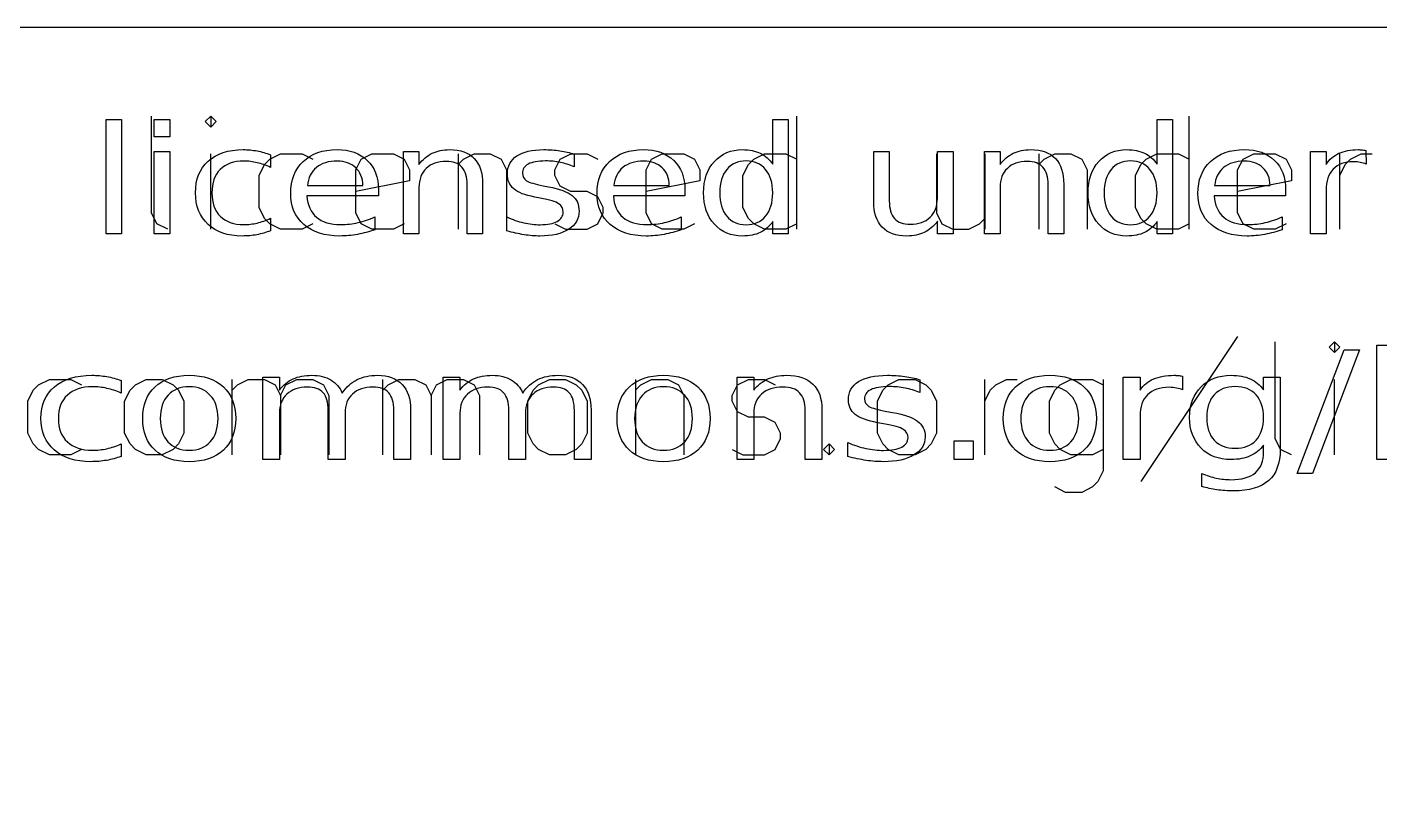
# Model space of a CAD drawing. Header units: millimetres. Extents: x 10 to 287, y 10 to 200.
# Drawn here: x 196.73 to 214.71, y 33.75 to 44 of the extents above; entities that cross this region are included whole.
import ezdxf

# ---------------------------------------------------------------- set-up
doc = ezdxf.new("R2010")
doc.units = ezdxf.units.MM
doc.layers.get('0').update_dxf_attribs({"linetype": 'CONTINUOUS'})

msp = doc.modelspace()

# ---------------------------------------------------------------- linework, layer by layer
at = {"color": 7}
for points in [[(177.0022, 44), (285.0022, 44), (285.0022, 12), (177.0022, 12)], [(197.78222, 42.7695), (197.98886, 42.7695), (197.98886, 41.24997), (197.78222, 41.24997)], [(198.42123, 42.7695), (198.62787, 42.7695), (198.62787, 42.54196), (198.42123, 42.54196)], [(198.42123, 42.34372), (198.62787, 42.34372), (198.62787, 41.24997), (198.42123, 41.24997)], [(199.9654, 42.30172)], [(208.50047, 42.36998)], [(206.63848, 42.17752)], [(211.74492, 42.17752)], [(202.78535, 41.90997)], [(210.50511, 41.90993)], [(201.40064, 41.84175)], [(205.47164, 41.84169)], [(205.93433, 41.79577)], [(211.04078, 41.79577)], [(213.45306, 41.84166)], [(214.66527, 39.76945), (214.88643, 39.76945), (214.88643, 38.24992), (214.66527, 38.24992)], [(214.22896, 39.70795), (214.4333, 39.70795), (213.80828, 38.06439), (213.60395, 38.06439)], [(198.88728, 39.37004)], [(205.1891, 39.37006)], [(210.32022, 39.37006)], [(197.98101, 39.30169)], [(198.3152, 38.3139), (198.1723, 38.3853), (198.1009, 38.4567), (198.0295, 38.5996), (198.0295, 39.0282), (198.1009, 39.171), (198.1723, 39.2424), (198.3152, 39.3139), (198.5295, 39.3139), (198.6723, 39.2424), (198.7437, 39.171), (198.8152, 39.0282), (198.8152, 38.5996), (198.7437, 38.4567), (198.6723, 38.3853), (198.5295, 38.3139)], [(198.88728, 39.21769)], [(203.6723, 38.3139), (203.5295, 38.3853), (203.458, 38.4567), (203.3866, 38.5996), (203.3866, 39.0282), (203.458, 39.171), (203.5295, 39.2424), (203.6723, 39.3139), (203.8866, 39.3139), (204.0295, 39.2424), (204.1009, 39.171), (204.1723, 39.0282), (204.1723, 38.5996), (204.1009, 38.4567), (204.0295, 38.3853), (203.8866, 38.3139)], [(205.1891, 39.21771)], [(208.3152, 38.3139), (208.1723, 38.3853), (208.1009, 38.4567), (208.0295, 38.5996), (208.0295, 39.0282), (208.1009, 39.171), (208.1723, 39.2424), (208.3152, 39.3139), (208.5295, 39.3139), (208.6723, 39.2424), (208.7437, 39.171), (208.8152, 39.0282), (208.8152, 38.5996), (208.7437, 38.4567), (208.6723, 38.3853), (208.5295, 38.3139)], [(208.59181, 39.31155)], [(210.32022, 39.21771)], [(200.91972, 39.13375)], [(203.31762, 39.13375)], [(207.29253, 38.90999)], [(213.15923, 38.80951)], [(209.04736, 38.49798), (209.30097, 38.49798), (209.30097, 38.24994), (209.04736, 38.24994)]]:
    msp.add_lwpolyline(points, close=True, dxfattribs=at)
for points in [[(198.6009, 41.3139), (198.458, 41.3853), (198.3866, 41.5282), (198.3866, 42.8139)], [(199.1723, 42.8139), (199.1009, 42.7424), (199.1723, 42.671), (199.2437, 42.7424), (199.1723, 42.8139), (199.1723, 42.671)], [(206.958, 41.3139), (206.958, 42.8139)], [(212.1723, 41.3139), (212.1723, 42.8139)], [(206.63848, 42.1776), (206.63848, 42.7694), (206.84512, 42.7694), (206.84512, 41.24987), (206.63848, 41.24987), (206.63848, 41.41393)], [(211.74492, 42.1776), (211.74492, 42.7694), (211.95156, 42.7694), (211.95156, 41.24987), (211.74492, 41.24987), (211.74492, 41.41393)], [(199.1723, 41.3139), (199.1723, 42.3139)], [(200.5295, 41.3853), (200.3866, 41.3139), (200.1009, 41.3139), (199.958, 41.3853), (199.8866, 41.4567), (199.8152, 41.5996), (199.8152, 42.0282), (199.8866, 42.171), (199.958, 42.2424), (200.1009, 42.3139), (200.3866, 42.3139), (200.5295, 42.2424)], [(199.9654, 42.30173), (199.9654, 42.13376)], [(201.7437, 41.3853), (201.6009, 41.3139), (201.3152, 41.3139), (201.1723, 41.3853), (201.1009, 41.5282), (201.1009, 42.0996), (201.1723, 42.2424), (201.3152, 42.3139), (201.6009, 42.3139), (201.7437, 42.2424), (201.8152, 42.0996), (201.8152, 41.9567), (201.1009, 41.8139)], [(201.93971, 41.868), (201.93971, 41.24984), (201.73195, 41.24984), (201.73195, 42.34359), (201.93971, 42.34359), (201.93971, 42.17367)], [(202.458, 42.3139), (202.458, 41.3139)], [(202.458, 42.171), (202.5295, 42.2424), (202.6723, 42.3139), (202.8866, 42.3139), (203.0295, 42.2424), (203.1009, 42.0996), (203.1009, 41.3139)], [(203.7437, 41.3853), (203.8866, 41.3139), (204.1723, 41.3139), (204.3152, 41.3853), (204.3866, 41.5282), (204.3866, 41.5996), (204.3152, 41.7424), (204.1723, 41.8139), (203.958, 41.8139), (203.8152, 41.8853), (203.7437, 42.0282), (203.7437, 42.0996), (203.8152, 42.2424), (203.958, 42.3139), (204.1723, 42.3139), (204.3152, 42.2424)], [(203.9991, 42.31152), (203.99934, 42.31143)], [(203.99934, 42.31143), (203.99934, 42.14151)], [(205.6009, 41.3853), (205.458, 41.3139), (205.1723, 41.3139), (205.0295, 41.3853), (204.958, 41.5282), (204.958, 42.0996), (205.0295, 42.2424), (205.1723, 42.3139), (205.458, 42.3139), (205.6009, 42.2424), (205.6723, 42.0996), (205.6723, 41.9567), (204.958, 41.8139)], [(206.958, 41.3853), (206.8152, 41.3139), (206.5295, 41.3139), (206.3866, 41.3853), (206.3152, 41.4567), (206.2437, 41.5996), (206.2437, 42.0282), (206.3152, 42.171), (206.3866, 42.2424), (206.5295, 42.3139), (206.8152, 42.3139), (206.958, 42.2424)], [(207.98051, 41.68151), (207.98051, 42.34362), (208.18714, 42.34362), (208.18714, 41.68834)], [(208.8152, 42.3139), (208.8152, 41.5282), (208.8866, 41.3853), (209.0295, 41.3139), (209.2437, 41.3139), (209.3866, 41.3853), (209.458, 41.4567)], [(208.82724, 41.72358), (208.82724, 42.3437), (209.03388, 42.3437), (209.03388, 41.24995), (208.82724, 41.24995), (208.82724, 41.41792)], [(209.65946, 41.86796), (209.65946, 41.2498), (209.4517, 41.2498), (209.4517, 42.34355), (209.65946, 42.34355), (209.65946, 42.17363)], [(209.458, 42.3139), (209.458, 41.3139)], [(210.1723, 42.3139), (210.1723, 41.3139)], [(210.1723, 42.171), (210.2437, 42.2424), (210.3866, 42.3139), (210.6009, 42.3139), (210.7437, 42.2424), (210.8152, 42.0996), (210.8152, 41.3139)], [(212.1723, 41.3853), (212.0295, 41.3139), (211.7437, 41.3139), (211.6009, 41.3853), (211.5295, 41.4567), (211.458, 41.5996), (211.458, 42.0282), (211.5295, 42.171), (211.6009, 42.2424), (211.7437, 42.3139), (212.0295, 42.3139), (212.1723, 42.2424)], [(213.458, 41.3853), (213.3152, 41.3139), (213.0295, 41.3139), (212.8866, 41.3853), (212.8152, 41.5282), (212.8152, 42.0996), (212.8866, 42.2424), (213.0295, 42.3139), (213.3152, 42.3139), (213.458, 42.2424), (213.5295, 42.0996), (213.5295, 41.9567), (212.8152, 41.8139)], [(213.99203, 41.82624), (213.99203, 41.25007), (213.78427, 41.25007), (213.78427, 42.34382), (213.99203, 42.34382), (213.99203, 42.1739)], [(214.1723, 41.3139), (214.1723, 42.3139)], [(214.1723, 42.0282), (214.2437, 42.171), (214.3152, 42.2424), (214.458, 42.3139), (214.6009, 42.3139)], [(214.51992, 42.36016), (214.52106, 42.17562)], [(200.45725, 41.89345), (201.194, 41.89446)], [(202.78534, 41.91006), (202.78534, 41.24991), (202.57871, 41.24991), (202.57871, 41.9042)], [(203.5905, 41.88956), (203.6612, 41.87586)], [(204.52834, 41.89339), (205.265, 41.8944)], [(210.50509, 41.91002), (210.50509, 41.24987), (210.29845, 41.24987), (210.29845, 41.90416)], [(212.50967, 41.89336), (213.24642, 41.89437)], [(201.40064, 41.84176), (201.40064, 41.75386), (200.45055, 41.75386)], [(203.54884, 41.72552), (203.47694, 41.74022)], [(205.47164, 41.8417), (205.47164, 41.7538), (204.52156, 41.7538)], [(213.45306, 41.84167), (213.45306, 41.75377), (212.50297, 41.75377)], [(207.98048, 41.68164), (207.98051, 41.68151)], [(199.9654, 41.45801), (199.9654, 41.29199)], [(201.35235, 41.47556), (201.35235, 41.30564)], [(203.10528, 41.28993), (203.10528, 41.47547)], [(205.42335, 41.4755), (205.42335, 41.30558)], [(213.40477, 41.47547), (213.40477, 41.30555)], [(212.8152, 39.8853), (211.5295, 37.9567)], [(213.5295, 38.3139), (213.3866, 38.3853), (213.3152, 38.5282), (213.3152, 39.8139)], [(214.1009, 39.8139), (214.0295, 39.7424), (214.1009, 39.671), (214.1723, 39.7424), (214.1009, 39.8139), (214.1009, 39.671)], [(197.458, 38.3853), (197.3152, 38.3139), (197.0295, 38.3139), (196.8866, 38.3853), (196.8152, 38.4567), (196.7437, 38.5996), (196.7437, 39.0282), (196.8152, 39.171), (196.8866, 39.2424), (197.0295, 39.3139), (197.3152, 39.3139), (197.458, 39.2424)], [(197.98101, 39.30169), (197.98101, 39.13372)], [(199.458, 38.3139), (199.458, 39.3139)], [(199.458, 39.171), (199.5295, 39.2424), (199.6723, 39.3139), (199.8866, 39.3139), (200.0295, 39.2424), (200.1009, 39.0996), (200.1009, 38.3139)], [(200.08557, 38.86813), (200.08557, 38.24997), (199.86321, 38.24997), (199.86321, 39.34372), (200.08557, 39.34372), (200.08557, 39.1738)], [(200.1009, 39.0996), (200.1723, 39.2424), (200.3152, 39.3139), (200.5295, 39.3139), (200.6723, 39.2424), (200.7437, 39.0996), (200.7437, 38.3139)], [(201.458, 38.3139), (201.458, 39.3139)], [(201.458, 39.171), (201.5295, 39.2424), (201.6723, 39.3139), (201.8866, 39.3139), (202.0295, 39.2424), (202.1009, 39.0996), (202.1009, 38.3139)], [(202.1009, 39.0996), (202.1723, 39.2424), (202.3152, 39.3139), (202.5295, 39.3139), (202.6723, 39.2424), (202.7437, 39.0996), (202.7437, 38.3139)], [(202.48347, 38.86813), (202.48347, 38.24997), (202.26111, 38.24997), (202.26111, 39.34372), (202.48347, 39.34372), (202.48347, 39.1738)], [(204.8152, 39.3139), (204.8152, 38.3139)], [(204.8152, 39.171), (204.8866, 39.2424), (205.0295, 39.3139), (205.2437, 39.3139), (205.3866, 39.2424), (205.458, 39.0996), (205.458, 38.3139)], [(206.1009, 38.3853), (206.2437, 38.3139), (206.5295, 38.3139), (206.6723, 38.3853), (206.7437, 38.5282), (206.7437, 38.5996), (206.6723, 38.7424), (206.5295, 38.8139), (206.3152, 38.8139), (206.1723, 38.8853), (206.1009, 39.0282), (206.1009, 39.0996), (206.1723, 39.2424), (206.3152, 39.3139), (206.5295, 39.3139), (206.6723, 39.2424)], [(206.38746, 38.86803), (206.38746, 38.24987), (206.1651, 38.24987), (206.1651, 39.34362), (206.38746, 39.34362), (206.38746, 39.1737)], [(208.59182, 39.31146), (208.59182, 39.14154)], [(209.458, 38.3139), (209.458, 39.3139)], [(209.458, 39.0282), (209.5295, 39.171), (209.6009, 39.2424), (209.7437, 39.3139), (209.8866, 39.3139)], [(211.0295, 38.3853), (210.8866, 38.3139), (210.6009, 38.3139), (210.458, 38.3853), (210.3866, 38.4567), (210.3152, 38.5996), (210.3152, 39.0282), (210.3866, 39.171), (210.458, 39.2424), (210.6009, 39.3139), (210.8866, 39.3139), (211.0295, 39.2424)], [(211.0295, 39.3139), (211.0295, 38.0996), (210.958, 37.9567), (210.8866, 37.8853), (210.7437, 37.8139), (210.5295, 37.8139), (210.3866, 37.8853)], [(211.51861, 38.82634), (211.51861, 38.25017), (211.29625, 38.25017), (211.29625, 39.34392), (211.51861, 39.34392), (211.51861, 39.174)], [(212.08354, 39.36026), (212.08468, 39.17572)], [(213.15923, 39.1776), (213.15923, 39.34362), (213.38039, 39.34362), (213.38039, 38.38568)], [(214.1009, 38.3139), (214.1009, 39.3139)], [(200.95701, 38.86806), (200.95701, 38.2499), (200.73465, 38.2499), (200.73465, 38.90419)], [(201.82845, 38.91005), (201.82845, 38.2499), (201.60609, 38.2499), (201.60609, 38.90419)], [(203.35491, 38.86806), (203.35491, 38.2499), (203.13255, 38.2499), (203.13255, 38.90419)], [(204.22634, 38.91005), (204.22634, 38.2499), (204.00398, 38.2499), (204.00398, 38.90419)], [(207.29251, 38.91009), (207.29251, 38.24994), (207.07135, 38.24994), (207.07135, 38.90423)], [(208.15434, 38.88959), (208.23004, 38.87589)], [(208.10985, 38.72555), (208.03295, 38.74025)], [(207.63512, 38.28996), (207.63512, 38.4755)], [(197.98101, 38.45797), (197.98101, 38.29195)], [(207.3866, 38.4567), (207.458, 38.3853), (207.3866, 38.3139), (207.3152, 38.3853), (207.3866, 38.4567), (207.3866, 38.3139)], [(213.15923, 38.35344), (213.15923, 38.44234)], [(212.3395, 37.89152), (212.3395, 38.06632)]]:
    msp.add_lwpolyline(points, dxfattribs=at)
for points in [[(199.13885, 42.2168), (199.251903, 42.319013), (199.406507, 42.37012), (199.60266, 42.37012)], [(199.60266, 42.37012), (199.666327, 42.37012), (199.728467, 42.364253), (199.78908, 42.35252)], [(199.78908, 42.35252), (199.849747, 42.341453), (199.90852, 42.32452), (199.9654, 42.30172)], [(200.40114, 42.21187), (200.512693, 42.317337), (200.662807, 42.37007), (200.85148, 42.37007)], [(200.85148, 42.37007), (201.02068, 42.37007), (201.15432, 42.322547), (201.2524, 42.2275)], [(201.93971, 42.17367), (201.98911, 42.239403), (202.047133, 42.288557), (202.11378, 42.32113)], [(202.11378, 42.32113), (202.18116, 42.353663), (202.25865, 42.36993), (202.34625, 42.36993)], [(202.34625, 42.36993), (202.490743, 42.36993), (202.60005, 42.33087), (202.67417, 42.25275)], [(202.67417, 42.25275), (202.74829, 42.175277), (202.78535, 42.061017), (202.78535, 41.90997)], [(203.11415, 42.04784), (203.11415, 42.150707), (203.156077, 42.230133), (203.23993, 42.28612)], [(203.23993, 42.28612), (203.323783, 42.34212), (203.442827, 42.37012), (203.59706, 42.37012)], [(203.59706, 42.37012), (203.673427, 42.37012), (203.7453, 42.365253), (203.81268, 42.35552)], [(203.81268, 42.35552), (203.88006, 42.34572), (203.9422, 42.331053), (203.9991, 42.31152)], [(204.47214, 42.21181), (204.583693, 42.317277), (204.733807, 42.37001), (204.92248, 42.37001)], [(204.92248, 42.37001), (205.09168, 42.37001), (205.22532, 42.322487), (205.3234, 42.22744)], [(205.86358, 42.21175), (205.959413, 42.317217), (206.083323, 42.36995), (206.23531, 42.36995)], [(206.23531, 42.36995), (206.328143, 42.36995), (206.407503, 42.353983), (206.47339, 42.32205)], [(206.47339, 42.32205), (206.540057, 42.290783), (206.595087, 42.242607), (206.63848, 42.17752)], [(209.65946, 42.17363), (209.70886, 42.239363), (209.766883, 42.288517), (209.83353, 42.32109)], [(209.83353, 42.32109), (209.900917, 42.353623), (209.978407, 42.36989), (210.066, 42.36989)], [(210.066, 42.36989), (210.2105, 42.36989), (210.31981, 42.33083), (210.39393, 42.25271)], [(210.39393, 42.25271), (210.46805, 42.175237), (210.50511, 42.060977), (210.50511, 41.90993)], [(210.97003, 42.21175), (211.065857, 42.317217), (211.189763, 42.36995), (211.34175, 42.36995)], [(211.34175, 42.36995), (211.43459, 42.36995), (211.51395, 42.353983), (211.57983, 42.32205)], [(211.57983, 42.32205), (211.646497, 42.290783), (211.701527, 42.242607), (211.74492, 42.17752)], [(212.45355, 42.21178), (212.56511, 42.317247), (212.715223, 42.36998), (212.90389, 42.36998)], [(212.90389, 42.36998), (213.073097, 42.36998), (213.20674, 42.322457), (213.30482, 42.22741)], [(213.99203, 42.1739), (214.03543, 42.2403), (214.091957, 42.289453), (214.16161, 42.32136)], [(214.16161, 42.32136), (214.231237, 42.353893), (214.31584, 42.37016), (214.41542, 42.37016)], [(214.41542, 42.37016), (214.42962, 42.37016), (214.445353, 42.36916), (214.46262, 42.36716)], [(214.46262, 42.36716), (214.47982, 42.365827), (214.49892, 42.363493), (214.51992, 42.36016)], [(198.97039, 41.79591), (198.97039, 41.97429), (199.026543, 42.114587), (199.13885, 42.2168)], [(199.29944, 42.10643), (199.22532, 42.032863), (199.18826, 41.92935), (199.18826, 41.79589)], [(199.61164, 42.21776), (199.477627, 42.21776), (199.37356, 42.18065), (199.29944, 42.10643)], [(199.78908, 42.19626), (199.73068, 42.210593), (199.671533, 42.21776), (199.61164, 42.21776)], [(199.9654, 42.13376), (199.907, 42.16176), (199.848227, 42.182593), (199.78908, 42.19626)], [(200.23493, 41.78609), (200.23493, 41.96513), (200.290333, 42.107057), (200.40114, 42.21187)], [(200.57629, 42.13271), (200.50741, 42.076043), (200.46773, 41.99629), (200.45725, 41.89345)], [(200.85368, 42.21771), (200.73838, 42.21771), (200.645917, 42.189377), (200.57629, 42.13271)], [(201.0985, 42.12981), (201.0371, 42.18841), (200.955493, 42.21771), (200.85368, 42.21771)], [(201.194, 41.89446), (201.192667, 41.992767), (201.160833, 42.071217), (201.0985, 42.12981)], [(201.2524, 42.2275), (201.351227, 42.1331), (201.40064, 42.004517), (201.40064, 41.84175)], [(202.03631, 42.12093), (201.97191, 42.059063), (201.93971, 41.974753), (201.93971, 41.868)], [(202.30022, 42.21373), (202.188667, 42.21373), (202.100697, 42.182797), (202.03631, 42.12093)], [(202.50911, 42.13663), (202.46271, 42.18803), (202.39308, 42.21373), (202.30022, 42.21373)], [(202.57871, 41.9042), (202.57871, 42.00772), (202.55551, 42.085197), (202.50911, 42.13663)], [(203.39066, 42.17861), (203.339727, 42.151277), (203.31426, 42.11026), (203.31426, 42.05556)], [(203.622, 42.21961), (203.519433, 42.21961), (203.44232, 42.205943), (203.39066, 42.17861)], [(203.81741, 42.20011), (203.754543, 42.21311), (203.689407, 42.21961), (203.622, 42.21961)], [(203.99934, 42.14151), (203.94094, 42.167577), (203.880297, 42.18711), (203.81741, 42.20011)], [(204.30593, 41.78603), (204.30593, 41.96507), (204.361333, 42.106997), (204.47214, 42.21181)], [(204.64739, 42.13265), (204.57851, 42.075983), (204.538827, 41.99623), (204.52834, 41.89339)], [(204.92477, 42.21765), (204.809477, 42.21765), (204.717017, 42.189317), (204.64739, 42.13265)], [(205.1696, 42.12975), (205.1082, 42.18835), (205.02659, 42.21765), (204.92477, 42.21765)], [(205.265, 41.8944), (205.263667, 41.992707), (205.231867, 42.071157), (205.1696, 42.12975)], [(205.3234, 42.22744), (205.422227, 42.13304), (205.47164, 42.004457), (205.47164, 41.84169)], [(205.72096, 41.79574), (205.72096, 41.967613), (205.7685, 42.106283), (205.86358, 42.21175)], [(206.02753, 42.10631), (205.965397, 42.031443), (205.93433, 41.92793), (205.93433, 41.79577)], [(206.28583, 42.21959), (206.176517, 42.21959), (206.090417, 42.18183), (206.02753, 42.10631)], [(206.54412, 42.10631), (206.481253, 42.18183), (206.395157, 42.21959), (206.28583, 42.21959)], [(206.63842, 41.79577), (206.63842, 41.92793), (206.606987, 42.031443), (206.54412, 42.10631)], [(209.75606, 42.12089), (209.69166, 42.059023), (209.65946, 41.974713), (209.65946, 41.86796)], [(210.01997, 42.21369), (209.908417, 42.21369), (209.820447, 42.182757), (209.75606, 42.12089)], [(210.22885, 42.13659), (210.18245, 42.18799), (210.112823, 42.21369), (210.01997, 42.21369)], [(210.29845, 41.90416), (210.29845, 42.00768), (210.27525, 42.085157), (210.22885, 42.13659)], [(210.8274, 41.79574), (210.8274, 41.967613), (210.874943, 42.106283), (210.97003, 42.21175)], [(211.13398, 42.10631), (211.071847, 42.031443), (211.04078, 41.92793), (211.04078, 41.79577)], [(211.39228, 42.21959), (211.282967, 42.21959), (211.196867, 42.18183), (211.13398, 42.10631)], [(211.65057, 42.10631), (211.587703, 42.18183), (211.501607, 42.21959), (211.39228, 42.21959)], [(211.74487, 41.79577), (211.74487, 41.92793), (211.713437, 42.031443), (211.65057, 42.10631)], [(212.28735, 41.786), (212.28735, 41.96504), (212.34275, 42.106967), (212.45355, 42.21178)], [(212.62871, 42.13262), (212.55983, 42.075953), (212.52015, 41.9962), (212.50967, 41.89336)], [(212.9061, 42.21762), (212.7908, 42.21762), (212.698337, 42.189287), (212.62871, 42.13262)], [(213.15092, 42.12972), (213.08952, 42.18832), (213.007913, 42.21762), (212.9061, 42.21762)], [(213.24642, 41.89437), (213.245087, 41.992677), (213.213253, 42.071127), (213.15092, 42.12972)], [(213.30482, 42.22741), (213.403647, 42.13301), (213.45306, 42.004427), (213.45306, 41.84166)], [(214.08523, 42.11042), (214.023097, 42.044687), (213.99203, 41.94996), (213.99203, 41.82624)], [(214.35476, 42.21002), (214.237967, 42.21002), (214.148123, 42.17682), (214.08523, 42.11042)], [(214.44466, 42.20102), (214.417727, 42.20702), (214.38776, 42.21002), (214.35476, 42.21002)], [(214.52106, 42.17562), (214.49786, 42.187353), (214.472393, 42.19582), (214.44466, 42.20102)], [(203.19955, 41.84764), (203.142617, 41.896507), (203.11415, 41.96324), (203.11415, 42.04784)], [(203.31426, 42.05556), (203.31426, 42.013893), (203.332593, 41.981027), (203.36926, 41.95696)], [(203.36926, 41.95696), (203.405927, 41.933493), (203.479673, 41.911027), (203.5905, 41.88956)], [(199.13772, 41.37696), (199.026167, 41.480473), (198.97039, 41.620123), (198.97039, 41.79591)], [(199.18826, 41.79589), (199.18826, 41.662423), (199.22532, 41.55858), (199.29944, 41.48436)], [(200.41012, 41.37398), (200.293327, 41.475547), (200.23493, 41.612917), (200.23493, 41.78609)], [(200.45055, 41.75386), (200.45955, 41.630167), (200.502227, 41.535767), (200.57858, 41.47066)], [(203.47694, 41.74022), (203.348913, 41.763687), (203.25645, 41.799493), (203.19955, 41.84764)], [(203.79703, 41.65032), (203.759563, 41.676387), (203.676833, 41.701453), (203.54884, 41.72552)], [(203.6612, 41.87586), (203.807947, 41.848527), (203.912013, 41.80979), (203.9734, 41.75965)], [(203.9734, 41.75965), (204.035533, 41.710183), (204.0666, 41.64085), (204.0666, 41.55165)], [(204.48113, 41.37392), (204.36433, 41.475487), (204.30593, 41.612857), (204.30593, 41.78603)], [(204.52156, 41.7538), (204.53056, 41.630107), (204.573233, 41.535707), (204.64958, 41.4706)], [(205.86358, 41.37972), (205.7685, 41.485187), (205.72096, 41.62386), (205.72096, 41.79574)], [(205.93433, 41.79577), (205.93433, 41.663603), (205.965397, 41.55976), (206.02753, 41.48424)], [(206.54412, 41.48424), (206.606987, 41.55976), (206.63842, 41.663603), (206.63842, 41.79577)], [(208.72954, 41.47065), (208.794673, 41.532517), (208.82724, 41.616827), (208.82724, 41.72358)], [(210.97003, 41.37972), (210.874943, 41.485187), (210.8274, 41.62386), (210.8274, 41.79574)], [(211.04078, 41.79577), (211.04078, 41.663603), (211.071847, 41.55976), (211.13398, 41.48424)], [(211.65057, 41.48424), (211.713437, 41.55976), (211.74487, 41.663603), (211.74487, 41.79577)], [(212.46254, 41.37389), (212.345747, 41.475457), (212.28735, 41.612827), (212.28735, 41.786)], [(212.50297, 41.75377), (212.51197, 41.630077), (212.554643, 41.535677), (212.63099, 41.47057)], [(203.77573, 41.41497), (203.82813, 41.444237), (203.85433, 41.48525), (203.85433, 41.53801)], [(203.85433, 41.53801), (203.85433, 41.586877), (203.83523, 41.624313), (203.79703, 41.65032)], [(204.0666, 41.55165), (204.0666, 41.450083), (204.02018, 41.369677), (203.92734, 41.31043)], [(208.09278, 41.33887), (208.017913, 41.41699), (207.98048, 41.531247), (207.98048, 41.68164)], [(208.18714, 41.68834), (208.18714, 41.584827), (208.21034, 41.50703), (208.25674, 41.45495)], [(199.58918, 41.22169), (199.399767, 41.22169), (199.24928, 41.273447), (199.13772, 41.37696)], [(199.29944, 41.48436), (199.37356, 41.410793), (199.477627, 41.37401), (199.61164, 41.37401)], [(199.61164, 41.37401), (199.671573, 41.37401), (199.73072, 41.380843), (199.78908, 41.39451)], [(199.78908, 41.39451), (199.848213, 41.408843), (199.906987, 41.43001), (199.9654, 41.45801)], [(200.88741, 41.22164), (200.686763, 41.22164), (200.527667, 41.27242), (200.41012, 41.37398)], [(200.57858, 41.47066), (200.655693, 41.406193), (200.762757, 41.37396), (200.89977, 41.37396)], [(200.89977, 41.37396), (200.97913, 41.37396), (201.05587, 41.382427), (201.12999, 41.39936)], [(201.12999, 41.39936), (201.204857, 41.416293), (201.278977, 41.441693), (201.35235, 41.47556)], [(203.10528, 41.47547), (203.181647, 41.441003), (203.25689, 41.41497), (203.33101, 41.39737)], [(203.33101, 41.39737), (203.40513, 41.380437), (203.4785, 41.37197), (203.55112, 41.37197)], [(203.55112, 41.37197), (203.648453, 41.37197), (203.723323, 41.386303), (203.77573, 41.41497)], [(204.95842, 41.22158), (204.757767, 41.22158), (204.59867, 41.27236), (204.48113, 41.37392)], [(204.64958, 41.4706), (204.726693, 41.406133), (204.833757, 41.3739), (204.97077, 41.3739)], [(204.97077, 41.3739), (205.05013, 41.3739), (205.12687, 41.382367), (205.20099, 41.3993)], [(205.20099, 41.3993), (205.275863, 41.416233), (205.349983, 41.441633), (205.42335, 41.4755)], [(206.23531, 41.22152), (206.083323, 41.22152), (205.959413, 41.274253), (205.86358, 41.37972)], [(206.02753, 41.48424), (206.090397, 41.409373), (206.176497, 41.37194), (206.28583, 41.37194)], [(206.28583, 41.37194), (206.395137, 41.37194), (206.481233, 41.409373), (206.54412, 41.48424)], [(206.63848, 41.41393), (206.59508, 41.348797), (206.54005, 41.300293), (206.47339, 41.26842)], [(208.42183, 41.22168), (208.27733, 41.22168), (208.167647, 41.260743), (208.09278, 41.33887)], [(208.25674, 41.45495), (208.30314, 41.40355), (208.37277, 41.37785), (208.46563, 41.37785)], [(208.46563, 41.37785), (208.577183, 41.37785), (208.665153, 41.408783), (208.72954, 41.47065)], [(208.82724, 41.41792), (208.777107, 41.35152), (208.71871, 41.30204), (208.65205, 41.26948)], [(211.34175, 41.22152), (211.189763, 41.22152), (211.065857, 41.274253), (210.97003, 41.37972)], [(211.13398, 41.48424), (211.196847, 41.409373), (211.282947, 41.37194), (211.39228, 41.37194)], [(211.39228, 41.37194), (211.501587, 41.37194), (211.587683, 41.409373), (211.65057, 41.48424)], [(211.74492, 41.41393), (211.70152, 41.348797), (211.64649, 41.300293), (211.57983, 41.26842)], [(212.93983, 41.22155), (212.739183, 41.22155), (212.580087, 41.27233), (212.46254, 41.37389)], [(212.63099, 41.47057), (212.70811, 41.406103), (212.815173, 41.37387), (212.95218, 41.37387)], [(212.95218, 41.37387), (213.03154, 41.37387), (213.10828, 41.382337), (213.1824, 41.39927)], [(213.1824, 41.39927), (213.257273, 41.416203), (213.331397, 41.441603), (213.40477, 41.47547)], [(199.78572, 41.23929), (199.72432, 41.227557), (199.658807, 41.22169), (199.58918, 41.22169)], [(199.9654, 41.29199), (199.907733, 41.268523), (199.84784, 41.250957), (199.78572, 41.23929)], [(201.12437, 41.24314), (201.04651, 41.228807), (200.967523, 41.22164), (200.88741, 41.22164)], [(201.35235, 41.30564), (201.27823, 41.278307), (201.202237, 41.257473), (201.12437, 41.24314)], [(203.3355, 41.23913), (203.26288, 41.250197), (203.18614, 41.26713), (203.10528, 41.28993)], [(203.54663, 41.22153), (203.47925, 41.22153), (203.408873, 41.227397), (203.3355, 41.23913)], [(203.92734, 41.31043), (203.835253, 41.251163), (203.70835, 41.22153), (203.54663, 41.22153)], [(205.19538, 41.24308), (205.117513, 41.228747), (205.038527, 41.22158), (204.95842, 41.22158)], [(205.42335, 41.30558), (205.34923, 41.278247), (205.27324, 41.257413), (205.19538, 41.24308)], [(206.47339, 41.26842), (206.407523, 41.237153), (206.328163, 41.22152), (206.23531, 41.22152)], [(208.65205, 41.26948), (208.586183, 41.237613), (208.509443, 41.22168), (208.42183, 41.22168)], [(211.57983, 41.26842), (211.513963, 41.237153), (211.434603, 41.22152), (211.34175, 41.22152)], [(213.17679, 41.24305), (213.098923, 41.228717), (213.019937, 41.22155), (212.93983, 41.22155)], [(213.40477, 41.30555), (213.33065, 41.278217), (213.254657, 41.257383), (213.17679, 41.24305)], [(197.09637, 39.21676), (197.21737, 39.31898), (197.38284, 39.37009), (197.59278, 39.37009)], [(197.59278, 39.37009), (197.660887, 39.37009), (197.727393, 39.364223), (197.7923, 39.35249)], [(198.43294, 39.21769), (198.54272, 39.319257), (198.694167, 39.37004), (198.88728, 39.37004)], [(198.88728, 39.37004), (199.079587, 39.37004), (199.23063, 39.319257), (199.34041, 39.21769)], [(200.26707, 39.32223), (200.337583, 39.354163), (200.421317, 39.37013), (200.51827, 39.37013)], [(200.51827, 39.37013), (200.61603, 39.37013), (200.698967, 39.34993), (200.76708, 39.30953)], [(201.1181, 39.31242), (201.19502, 39.35082), (201.285567, 39.37002), (201.38974, 39.37002)], [(201.38974, 39.37002), (201.529967, 39.37002), (201.63814, 39.32998), (201.71426, 39.2499)], [(202.66496, 39.32223), (202.73548, 39.354163), (202.819217, 39.37013), (202.91617, 39.37013)], [(202.91617, 39.37013), (203.01393, 39.37013), (203.096867, 39.34993), (203.16498, 39.30953)], [(203.51598, 39.31242), (203.592907, 39.35082), (203.683457, 39.37002), (203.78763, 39.37002)], [(203.78763, 39.37002), (203.927857, 39.37002), (204.03603, 39.32998), (204.11215, 39.2499)], [(204.73476, 39.21771), (204.84454, 39.319277), (204.995987, 39.37006), (205.1891, 39.37006)], [(205.1891, 39.37006), (205.381413, 39.37006), (205.532457, 39.319277), (205.64223, 39.21771)], [(206.57377, 39.32116), (206.645883, 39.353693), (206.728817, 39.36996), (206.82257, 39.36996)], [(206.82257, 39.36996), (206.977223, 39.36996), (207.094213, 39.330897), (207.17354, 39.25277)], [(207.77929, 39.28615), (207.869037, 39.34215), (207.996443, 39.37015), (208.16151, 39.37015)], [(208.16151, 39.37015), (208.243243, 39.37015), (208.32017, 39.365283), (208.39229, 39.35555)], [(209.86589, 39.21771), (209.975663, 39.319277), (210.127107, 39.37006), (210.32022, 39.37006)], [(210.32022, 39.37006), (210.512533, 39.37006), (210.66358, 39.319277), (210.77336, 39.21771)], [(211.7001, 39.32146), (211.77462, 39.353993), (211.865167, 39.37026), (211.97174, 39.37026)], [(211.97174, 39.37026), (211.98694, 39.37026), (212.003773, 39.36926), (212.02224, 39.36726)], [(212.02224, 39.36726), (212.04064, 39.365927), (212.061073, 39.363593), (212.08354, 39.36026)], [(212.32868, 39.2167), (212.429647, 39.31892), (212.562663, 39.37003), (212.72773, 39.37003)], [(212.72773, 39.37003), (212.82709, 39.37003), (212.912427, 39.354063), (212.98374, 39.32213)], [(196.91608, 38.79587), (196.91608, 38.97425), (196.976177, 39.114547), (197.09637, 39.21676)], [(197.60239, 39.21772), (197.458957, 39.21772), (197.347577, 39.18061), (197.26825, 39.10639)], [(197.7923, 39.19622), (197.729833, 39.210553), (197.66653, 39.21772), (197.60239, 39.21772)], [(197.7923, 39.35249), (197.857233, 39.341423), (197.920137, 39.32449), (197.98101, 39.30169)], [(197.98101, 39.13372), (197.918477, 39.16172), (197.855573, 39.182553), (197.7923, 39.19622)], [(198.26947, 38.79582), (198.26947, 38.975507), (198.32396, 39.11613), (198.43294, 39.21769)], [(198.88728, 39.21769), (198.768687, 39.21769), (198.674933, 39.17993), (198.60602, 39.10441)], [(199.16733, 39.10343), (199.098417, 39.179603), (199.005067, 39.21769), (198.88728, 39.21769)], [(199.34041, 39.21769), (199.45019, 39.11613), (199.50508, 38.975507), (199.50508, 38.79582)], [(200.08557, 39.1738), (200.136037, 39.240853), (200.196537, 39.29033), (200.26707, 39.32223)], [(200.45461, 39.21379), (200.34163, 39.21379), (200.251883, 39.182557), (200.18537, 39.12009)], [(200.66615, 39.13759), (200.620483, 39.18839), (200.54997, 39.21379), (200.45461, 39.21379)], [(200.76708, 39.30953), (200.835987, 39.26913), (200.886867, 39.210537), (200.91972, 39.13375)], [(200.91977, 39.13371), (200.975037, 39.214437), (201.041147, 39.274007), (201.1181, 39.31242)], [(201.32845, 39.21379), (201.213863, 39.21379), (201.123317, 39.182857), (201.05681, 39.12099)], [(201.53759, 39.13759), (201.491923, 39.18839), (201.42221, 39.21379), (201.32845, 39.21379)], [(201.71426, 39.2499), (201.790387, 39.170473), (201.82845, 39.05719), (201.82845, 38.91005)], [(202.48347, 39.1738), (202.533937, 39.240853), (202.594433, 39.29033), (202.66496, 39.32223)], [(202.85251, 39.21379), (202.739523, 39.21379), (202.649777, 39.182557), (202.58327, 39.12009)], [(203.06405, 39.13759), (203.018383, 39.18839), (202.94787, 39.21379), (202.85251, 39.21379)], [(203.16498, 39.30953), (203.233887, 39.26913), (203.284767, 39.210537), (203.31762, 39.13375)], [(203.31766, 39.13371), (203.372927, 39.214437), (203.439033, 39.274007), (203.51598, 39.31242)], [(203.72635, 39.21379), (203.611763, 39.21379), (203.521217, 39.182857), (203.45471, 39.12099)], [(203.93548, 39.13759), (203.889813, 39.18839), (203.820103, 39.21379), (203.72635, 39.21379)], [(204.11215, 39.2499), (204.188277, 39.170473), (204.22634, 39.05719), (204.22634, 38.91005)], [(204.5713, 38.79584), (204.5713, 38.975527), (204.625787, 39.11615), (204.73476, 39.21771)], [(205.1891, 39.21771), (205.070507, 39.21771), (204.976753, 39.17995), (204.90784, 39.10443)], [(205.46915, 39.10345), (205.400243, 39.179623), (205.306893, 39.21771), (205.1891, 39.21771)], [(205.64223, 39.21771), (205.75201, 39.11615), (205.8069, 38.975527), (205.8069, 38.79584)], [(206.38746, 39.1737), (206.440327, 39.239433), (206.50243, 39.288587), (206.57377, 39.32116)], [(206.77329, 39.21376), (206.653897, 39.21376), (206.559743, 39.182827), (206.49083, 39.12096)], [(206.99685, 39.13666), (206.947183, 39.18806), (206.872663, 39.21376), (206.77329, 39.21376)], [(207.17354, 39.25277), (207.252867, 39.175297), (207.29253, 39.061037), (207.29253, 38.90999)], [(207.64467, 39.04787), (207.64467, 39.150737), (207.689543, 39.230163), (207.77929, 39.28615)], [(208.18797, 39.21964), (208.07819, 39.21964), (207.995653, 39.205973), (207.94036, 39.17864)], [(208.3971, 39.20014), (208.329793, 39.21314), (208.260083, 39.21964), (208.18797, 39.21964)], [(208.39229, 39.35555), (208.464403, 39.34575), (208.53091, 39.331083), (208.59181, 39.31155)], [(208.59182, 39.14154), (208.529353, 39.167607), (208.464447, 39.18714), (208.3971, 39.20014)], [(209.70242, 38.79584), (209.70242, 38.975527), (209.75691, 39.11615), (209.86589, 39.21771)], [(210.32022, 39.21771), (210.201627, 39.21771), (210.107877, 39.17995), (210.03897, 39.10443)], [(210.60028, 39.10345), (210.531367, 39.179623), (210.438013, 39.21771), (210.32022, 39.21771)], [(210.77336, 39.21771), (210.88314, 39.11615), (210.93803, 38.975527), (210.93803, 38.79584)], [(211.51861, 39.174), (211.565077, 39.2404), (211.625573, 39.289553), (211.7001, 39.32146)], [(211.90688, 39.21012), (211.781873, 39.21012), (211.685717, 39.17692), (211.61841, 39.11052)], [(212.00298, 39.20112), (211.974113, 39.20712), (211.94208, 39.21012), (211.90688, 39.21012)], [(212.08468, 39.17572), (212.059813, 39.187453), (212.03258, 39.19592), (212.00298, 39.20112)], [(212.17724, 38.80948), (212.17724, 38.978747), (212.22772, 39.114487), (212.32868, 39.2167)], [(212.78178, 39.21966), (212.663187, 39.21966), (212.570637, 39.183853), (212.50413, 39.11224)], [(213.05943, 39.11224), (212.993697, 39.183853), (212.901147, 39.21966), (212.78178, 39.21966)], [(212.98374, 39.32213), (213.05506, 39.290263), (213.113557, 39.242087), (213.15923, 39.1776)], [(197.26825, 39.10639), (197.188923, 39.032823), (197.14926, 38.92931), (197.14926, 38.79585)], [(198.60602, 39.10441), (198.537107, 39.029543), (198.50265, 38.92668), (198.50265, 38.79582)], [(199.2707, 38.79582), (199.2707, 38.925373), (199.236243, 39.02791), (199.16733, 39.10343)], [(200.18537, 39.12009), (200.118837, 39.058223), (200.08557, 38.974237), (200.08557, 38.86813)], [(200.73465, 38.90419), (200.73465, 39.009663), (200.711817, 39.087463), (200.66615, 39.13759)], [(201.05681, 39.12099), (200.990277, 39.059123), (200.95701, 38.974813), (200.95701, 38.86806)], [(201.60609, 38.90419), (201.60609, 39.00901), (201.583257, 39.08681), (201.53759, 39.13759)], [(202.58327, 39.12009), (202.516737, 39.058223), (202.48347, 38.974237), (202.48347, 38.86813)], [(203.13255, 38.90419), (203.13255, 39.009663), (203.109717, 39.087463), (203.06405, 39.13759)], [(203.45471, 39.12099), (203.388177, 39.059123), (203.35491, 38.974813), (203.35491, 38.86806)], [(204.00398, 38.90419), (204.00398, 39.00901), (203.981147, 39.08681), (203.93548, 39.13759)], [(204.90784, 39.10443), (204.838927, 39.029563), (204.80447, 38.9267), (204.80447, 38.79584)], [(205.57252, 38.79584), (205.57252, 38.925393), (205.538063, 39.02793), (205.46915, 39.10345)], [(206.49083, 39.12096), (206.421917, 39.059093), (206.38746, 38.974783), (206.38746, 38.86803)], [(207.07135, 38.90423), (207.07135, 39.00775), (207.046517, 39.085227), (206.99685, 39.13666)], [(207.73607, 38.84767), (207.675137, 38.896537), (207.64467, 38.96327), (207.64467, 39.04787)], [(207.94036, 39.17864), (207.885893, 39.151307), (207.85866, 39.11029), (207.85866, 39.05559)], [(207.85866, 39.05559), (207.85866, 39.013923), (207.878293, 38.981057), (207.91756, 38.95699)], [(210.03897, 39.10443), (209.970057, 39.029563), (209.9356, 38.9267), (209.9356, 38.79584)], [(210.70365, 38.79584), (210.70365, 38.925393), (210.669193, 39.02793), (210.60028, 39.10345)], [(211.61841, 39.11052), (211.551877, 39.044787), (211.51861, 38.95006), (211.51861, 38.82634)], [(212.50413, 39.11224), (212.438397, 39.040627), (212.40553, 38.939717), (212.40553, 38.80951)], [(213.15923, 38.80951), (213.15923, 38.939717), (213.125963, 39.040627), (213.05943, 39.11224)], [(208.03295, 38.74025), (207.89593, 38.763717), (207.79697, 38.799523), (207.73607, 38.84767)], [(207.91756, 38.95699), (207.956827, 38.933523), (208.035753, 38.911057), (208.15434, 38.88959)], [(208.23004, 38.87589), (208.3871, 38.848557), (208.498483, 38.80982), (208.56419, 38.75968)], [(197.09517, 38.37692), (196.975777, 38.480433), (196.91608, 38.620083), (196.91608, 38.79587)], [(197.14926, 38.79585), (197.14926, 38.662383), (197.188923, 38.55854), (197.26825, 38.48432)], [(198.43294, 38.37394), (198.32396, 38.476153), (198.26947, 38.61678), (198.26947, 38.79582)], [(198.50265, 38.79582), (198.50265, 38.66496), (198.536707, 38.56177), (198.60482, 38.48625)], [(199.16733, 38.48722), (199.236243, 38.56274), (199.2707, 38.665607), (199.2707, 38.79582)], [(199.50508, 38.79582), (199.50508, 38.61678), (199.45019, 38.476153), (199.34041, 38.37394)], [(204.73476, 38.37396), (204.625787, 38.476173), (204.5713, 38.6168), (204.5713, 38.79584)], [(204.80447, 38.79584), (204.80447, 38.66498), (204.838527, 38.56179), (204.90664, 38.48627)], [(205.46915, 38.48724), (205.538063, 38.56276), (205.57252, 38.665627), (205.57252, 38.79584)], [(205.8069, 38.79584), (205.8069, 38.6168), (205.75201, 38.476173), (205.64223, 38.37396)], [(208.37548, 38.65035), (208.335413, 38.676417), (208.24687, 38.701483), (208.10985, 38.72555)], [(208.43678, 38.53804), (208.43678, 38.586907), (208.416347, 38.624343), (208.37548, 38.65035)], [(208.56419, 38.75968), (208.630723, 38.710213), (208.66399, 38.64088), (208.66399, 38.55168)], [(209.86589, 38.37396), (209.75691, 38.476173), (209.70242, 38.6168), (209.70242, 38.79584)], [(209.9356, 38.79584), (209.9356, 38.66498), (209.969657, 38.56179), (210.03777, 38.48627)], [(210.60028, 38.48724), (210.669193, 38.56276), (210.70365, 38.665627), (210.70365, 38.79584)], [(210.93803, 38.79584), (210.93803, 38.6168), (210.88314, 38.476173), (210.77336, 38.37396)], [(212.32868, 38.40323), (212.22772, 38.505443), (212.17724, 38.64086), (212.17724, 38.80948)], [(212.40553, 38.80951), (212.40553, 38.67995), (212.438397, 38.579363), (212.50413, 38.50775)], [(213.05943, 38.50775), (213.125963, 38.579363), (213.15923, 38.67995), (213.15923, 38.80951)], [(197.26825, 38.48432), (197.347577, 38.410753), (197.458957, 38.37397), (197.60239, 38.37397)], [(198.60482, 38.48625), (198.673733, 38.411377), (198.767887, 38.37394), (198.88728, 38.37394)], [(198.88728, 38.37394), (199.005067, 38.37394), (199.098417, 38.4117), (199.16733, 38.48722)], [(204.90664, 38.48627), (204.975553, 38.411397), (205.069707, 38.37396), (205.1891, 38.37396)], [(205.1891, 38.37396), (205.306893, 38.37396), (205.400243, 38.41172), (205.46915, 38.48724)], [(207.63512, 38.4755), (207.716853, 38.441033), (207.797383, 38.415), (207.87671, 38.3974)], [(208.35268, 38.415), (208.408747, 38.444267), (208.43678, 38.48528), (208.43678, 38.53804)], [(208.66399, 38.55168), (208.66399, 38.450113), (208.61431, 38.369707), (208.51495, 38.31046)], [(210.03777, 38.48627), (210.106677, 38.411397), (210.200827, 38.37396), (210.32022, 38.37396)], [(210.32022, 38.37396), (210.438013, 38.37396), (210.531367, 38.41172), (210.60028, 38.48724)], [(212.50413, 38.50775), (212.570663, 38.436137), (212.663213, 38.40033), (212.78178, 38.40033)], [(212.78178, 38.40033), (212.901173, 38.40033), (212.993723, 38.436137), (213.05943, 38.50775)], [(197.57835, 38.22165), (197.375623, 38.22165), (197.214563, 38.273407), (197.09517, 38.37692)], [(197.60239, 38.37397), (197.666523, 38.37397), (197.729827, 38.380803), (197.7923, 38.39447)], [(197.98101, 38.29195), (197.919343, 38.268483), (197.855237, 38.250917), (197.78869, 38.23925)], [(197.7923, 38.39447), (197.855567, 38.408803), (197.91847, 38.42997), (197.98101, 38.45797)], [(198.88728, 38.2216), (198.694167, 38.2216), (198.54272, 38.27238), (198.43294, 38.37394)], [(199.34041, 38.37394), (199.23063, 38.27238), (199.079587, 38.2216), (198.88728, 38.2216)], [(205.1891, 38.22162), (204.995987, 38.22162), (204.84454, 38.2724), (204.73476, 38.37396)], [(205.64223, 38.37396), (205.532457, 38.2724), (205.381413, 38.22162), (205.1891, 38.22162)], [(207.88152, 38.23916), (207.803793, 38.250227), (207.72166, 38.26716), (207.63512, 38.28996)], [(207.87671, 38.3974), (207.956037, 38.380467), (208.034563, 38.372), (208.11229, 38.372)], [(208.51495, 38.31046), (208.41639, 38.251193), (208.280567, 38.22156), (208.10748, 38.22156)], [(208.11229, 38.372), (208.216463, 38.372), (208.296593, 38.386333), (208.35268, 38.415)], [(210.32022, 38.22162), (210.127107, 38.22162), (209.975663, 38.2724), (209.86589, 38.37396)], [(210.77336, 38.37396), (210.66358, 38.2724), (210.512533, 38.22162), (210.32022, 38.22162)], [(212.72773, 38.24991), (212.562663, 38.24991), (212.429647, 38.301017), (212.32868, 38.40323)], [(212.98374, 38.29781), (212.912427, 38.265877), (212.82709, 38.24991), (212.72773, 38.24991)], [(213.15923, 38.44234), (213.113563, 38.377873), (213.055067, 38.329697), (212.98374, 38.29781)], [(213.05105, 38.07512), (213.12317, 38.13632), (213.15923, 38.229093), (213.15923, 38.35344)], [(213.38039, 38.38568), (213.38039, 38.19948), (213.329507, 38.061133), (213.22774, 37.97064)], [(197.78869, 38.23925), (197.722957, 38.227517), (197.652843, 38.22165), (197.57835, 38.22165)], [(208.10748, 38.22156), (208.035367, 38.22156), (207.960047, 38.227427), (207.88152, 38.23916)], [(212.3395, 38.06632), (212.404433, 38.037653), (212.468537, 38.016487), (212.53181, 38.00282)], [(212.53181, 38.00282), (212.595143, 37.989153), (212.65965, 37.98232), (212.72533, 37.98232)], [(212.72533, 37.98232), (212.870363, 37.98232), (212.978937, 38.013253), (213.05105, 38.07512)], [(213.22774, 37.97064), (213.125973, 37.879493), (212.97012, 37.83392), (212.76018, 37.83392)], [(212.54023, 37.84852), (212.471317, 37.857653), (212.404407, 37.871987), (212.3395, 37.89152)], [(212.76018, 37.83392), (212.682453, 37.83392), (212.609137, 37.838787), (212.54023, 37.84852)]]:
    msp.add_open_spline(points, degree=3, dxfattribs=at)

doc.saveas('drawing.dxf')
